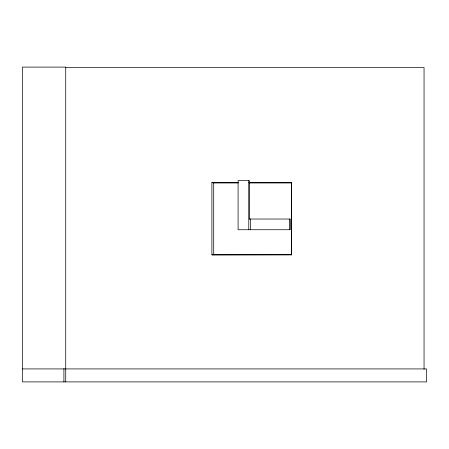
<?xml version="1.0" encoding="UTF-8"?>
<svg xmlns="http://www.w3.org/2000/svg" width="449" height="449" viewBox="0 0 449 449"><rect width="100%" height="100%" fill="white"/><g stroke="black" fill="none" stroke-linecap="round" stroke-linejoin="round"><path stroke-width="0.67" d="M291.39 182.513L291.39 254.852L291.39 182.513L248.853 182.513M238.391 182.513L211.894 182.513L211.894 254.852L291.165 254.723M65.307 67.552L424.047 67.552L424.047 369.303M211.894 182.513L213.718 182.968L238.138 182.968M249.302 182.968L291.165 182.968M249.212 219.033L290.234 219.033L290.234 229.736L238.088 229.736L238.088 180.537L249.29 180.537L249.29 219.033M211.894 254.852L291.39 254.852M22.45 368.921L426.55 368.921L426.55 381.903L22.45 381.903L22.45 67.097L65.728 67.097L65.728 381.903M289.723 219.033L289.723 229.736M250.357 219.033L250.357 229.736M248.78 180.537L248.78 229.736M213.718 182.968L213.718 254.723M63.91 368.601L63.91 381.903"/></g></svg>
